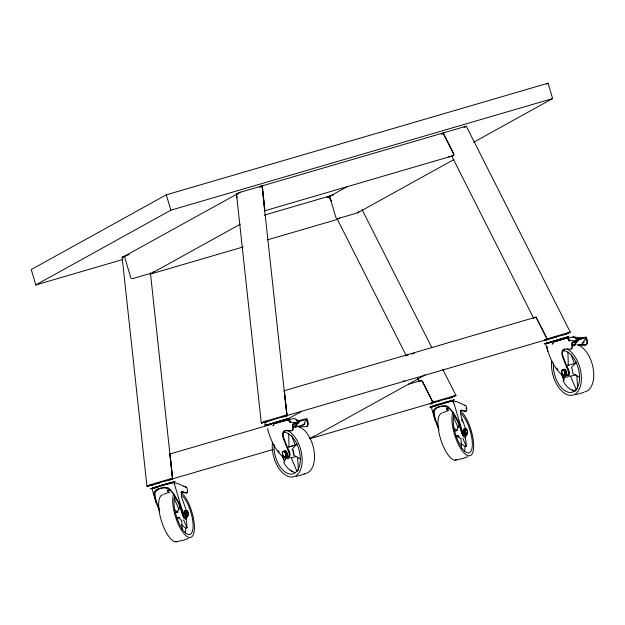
<?xml version="1.0" encoding="UTF-8"?>
<svg xmlns="http://www.w3.org/2000/svg" width="625" height="625" viewBox="0 0 625 625"><rect width="100%" height="100%" fill="white"/><g stroke="black" fill="none" stroke-linecap="round" stroke-linejoin="round"><path stroke-width="0.94" d="M150.406 272.703L172.508 478.281L170.891 478.727M287.055 455.867L287.133 453.086L285.578 450.867C281.75 450.5 281.633 455.008 284.125 456.781L287.055 455.867L284.125 456.781M566.312 374.219L566.383 371.438L564.828 369.219C561.008 368.852 560.891 373.359 563.375 375.133L566.312 374.219L563.375 375.133M188.312 514.586C188.219 513.133 187.758 509.773 185.703 510.555L185.93 513.156L187.18 515.547L188.211 515.32L188.203 513.352M467.57 432.938C467.656 430.68 466.242 427.18 463.477 429.359L463.703 431.969L464.961 434.352L467.469 433.672L467.461 431.703M266.062 422.102C264.578 421.891 263.992 427.312 267.031 425.094M285.75 456.227L285.828 453.445L284.273 451.227M565.008 374.578L565.078 371.797L563.523 369.578M282.484 452.555L282.445 453.867M561.734 370.906L561.703 372.219M292.609 427.477L294.672 426.906L294.773 426.031A1.203 0.688 74.6 0 0 295.555 425.773L296.188 424.086A2.203 1.258 74.6 0 1 296.43 423.672L299.586 420.406L306.906 418.641M297.297 420.984L297.086 420.781A1.203 0.688 74.6 0 1 296.695 420.305L296.484 419.898A2.203 1.258 74.6 0 0 295.297 418.805C293.555 418.148 285.758 420.195 289.273 420.469A2.203 1.258 74.6 0 1 290.461 421.555L290.672 421.961A1.203 0.688 74.6 0 0 290.852 422.242M304.766 423.281L304.664 424.164L303.297 424.539M571.867 345.828L573.93 345.258L574.031 344.383A1.203 0.688 74.6 0 0 574.812 344.125L575.445 342.438A2.203 1.258 74.6 0 1 575.688 342.023L578.844 338.758L586.164 336.992M576.242 340.016L576.344 339.133A1.203 0.688 74.6 0 1 575.953 338.656L575.742 338.25A2.203 1.258 74.6 0 0 574.555 337.156C572.828 336.516 564.938 338.5 568.523 338.82A2.203 1.258 74.6 0 1 569.719 339.906L569.922 340.312A1.203 0.688 74.6 0 0 570.312 340.789L570.078 340.859M584.023 341.633L583.922 342.516L581.859 343.078A2.203 1.258 74.6 0 0 583.289 342.609L583.922 340.922A1.203 0.688 74.7 0 1 584.055 340.703L586.672 337.641L579.281 339.609L576.125 342.883A1.203 0.688 74.5 0 0 575.992 343.109L575.359 344.797A2.203 1.258 74.6 0 1 573.93 345.258M452.555 400.875L431.883 406.992L432.906 406.797M464.961 434.352L466.438 433.898L465.18 431.508L464.953 428.906M267.805 428.57L267.797 429.812M186.023 512.422L185.922 511.188M172.43 477.453L170.273 455.562M286.789 414.164L284.227 390.719L535.992 317.109L547.008 338.625L544.773 340.18L285.539 415.977M172.781 479.289L161.43 482.078L151.391 485.633M285.633 455.531L285.664 454.219M564.883 373.883L564.922 372.57M287.086 416.023L277.75 418.203L265.422 422.328M184.273 486.516L183.742 486.438M157.297 489.898L157.742 489.633M436.555 408.25L437 407.984M547.219 346.602L547.117 348.508M453.656 154.133L443.391 133.766M309.688 438.773L430.414 403.477L432.664 402.227L432.508 401.484L422.617 381.781M546.656 338.203L536.578 318.039M286.422 457.633L283.781 462.469A21.445 12.258 74.6 0 0 295.461 472.57M565.234 376.789L563.031 380.82A21.445 12.258 74.6 0 0 576.055 390.969M275.484 423.312L288.328 419.773L275.484 423.312A3.445 3.273 17.5 0 0 274.43 423.852L272.914 425.773L273.789 425.188M567.852 338.477L565.781 338.32L554.734 341.664A3.445 3.273 17.5 0 0 553.68 342.203L552.172 344.125L553.047 343.539M465.391 428.797L465.875 428.688M264.586 209.414L264.633 208.742M264.672 210.227L262.344 186.844L262.039 185.945L260.234 186.438M172.508 478.281L169.867 454.016L267.203 425.555M285.352 415.828L286.852 415L286.938 413.883L284.336 391.531M178.25 509.359L180.43 506.398A21.445 7.492 72.9 0 0 179.352 504.258M458.047 426.977L459.688 424.75A21.445 7.492 72.9 0 0 458.242 421.938M148.766 485.859L146.953 486.359L122.133 257.305L126.07 255.523M262.922 422.617L261.305 423.07L236.492 194.008L240.422 192.227M259.789 187.188L262.055 185.93L444.664 132.516M146.953 486.359L150.883 484.578M565.984 334.016L570.305 332.125L466.289 126.211L464.781 127.055M261.305 423.07L265.234 421.289M285.25 415.438L286.867 414.984L262.578 190.781M451.531 397.359L455.961 395.406L442.789 369.344M570.305 332.125L568.5 332.617M451.539 397.836L452.273 397.523L440.68 400.43L430.344 404.023L431.039 403.664M157.383 489.727L156.875 490.016L157.992 488.945M436.641 407.789L436.125 408.367L436.633 408.078M177.141 519.375L179.07 517.219A5.609 1.961 72.9 0 0 181.711 520.367L182.328 529.844M297.055 443.789L292.18 449.25A5.609 3.203 74.6 0 1 293.406 455.047L300.609 459.125M456.398 437.727L458.32 435.57A5.609 1.961 72.9 0 0 460.969 438.719L461.578 448.195M576.305 362.141L571.43 367.602A5.609 3.203 74.6 0 1 572.664 373.398L579.859 377.477M156.875 490.016L157.586 489.242M284.414 456.672L285.18 456.406M563.664 375.023L564.438 374.758M264.906 425.516L289.508 418.234L287.359 419.078M285.711 419.805L282.102 420.633M545.312 340.453L544.672 340.727L555.289 337.062L566.617 334.188L566.07 334.297M565.805 334.531L565.266 334.648M187.609 515.438L188.047 515.297A2.609 0.914 72.9 0 0 188.328 514.328M466.438 433.898L467.469 433.672M282.93 451.672L283.703 451.414M562.188 370.023L562.953 369.766M473.625 142.297L552.625 98.57L548.07 83.203L166.32 194.82L31.25 269.578L35.805 284.945L122.82 259.5M35.805 284.945L170.867 210.188L552.625 98.57M124.422 256.234L122.922 257.062L123.953 256.797M125.172 255.82L237.742 193.664M259.766 187L261.273 186.164L240.242 192.258L237.281 193.773L237.883 193.648A2.008 1.984 61 0 0 236.562 196.125L237.102 197.953M152.484 272.789L240.273 224.203M327.133 197.156L330.305 195.805M441.492 133.867L442.992 133.039L443.648 133.836L453.625 153.547L454.023 154.859L451.773 156.109L264.289 210.922M327.164 197.344L330.109 195.867M331.117 195.578L346.461 187.086M464.008 127.281L465.508 126.445L464.867 126.609M546.375 84.141L548.07 83.203M267.453 239.852L337.414 219.398L339.656 217.852M357.68 212.797L453.992 159.492M286.961 419.523L301.453 411.508M312.672 437.219L424.328 375.422M419.383 381.648L421.633 380.398L422.141 380.953L432.141 400.891M534.492 317.938L535.992 317.109M431.938 402.828L434.336 401.703M186.133 510.445L186.594 510.383A2.609 0.914 72.9 0 1 187.375 511.117M467.578 432.68A2.609 0.914 72.9 0 1 467.305 433.648L466.867 433.789M172.938 482.688L173.305 482.461L159.258 486.352M163.602 494.375L169.445 492.117M442.852 412.727L448.695 410.469M547.023 338.938L548.688 338.414M432.664 402.227L434.531 401.648M566.422 337.797L566.945 337.523L546.211 343.695L548.016 343.32M448.984 398.523L449.648 398.242M452.664 400.547L453.766 400.063L440.375 403.656M273.344 423.211L269.008 424.766M154.945 487.844L158.555 486.633M170.688 483.367L171.422 483.047L165.656 484.508M555.883 340.555L548.148 343.125L548.719 343.031M564.312 338.422L565.031 338.109L556.758 340.297M434.5 406.086L433.766 406.398L435 406.172M567.539 337.109L568.766 336.586L544.164 343.867L547.43 343.148M452.187 401.039L450.477 401.648M552.469 337.852L553.125 337.609M188.328 538.43L183.672 540.148L175.836 541.797M467.578 456.781L462.922 458.5L455.094 460.148M286.391 419.727L287.688 419.172L277.5 421.945M439.82 400.578L438.469 400.992M452.703 400.57L454.383 399.859L444.047 402.578M159.258 482.852L159.82 482.664M269.594 424.438L271.328 423.852M548.844 342.789L550.586 342.203M171.219 483.297L172.234 482.945M304.602 474.078L296.242 476.375M583.859 392.43L575.492 394.727M434.898 405.945L437.812 404.984M564.562 338.445L565.648 338.078M285.578 450.867L282.641 451.781M432.961 406.008L430.461 406.945L434.523 406.031M564.828 369.219L561.898 370.133M172.406 482.578L175.125 481.508L161.125 485.305M286.016 419.5L288.859 418.406L265.547 425.312L269.906 424.312M565.469 337.812L566.617 337.43M451.781 400.852L447.266 402.203M434.172 405.609L429.836 407.172L431.398 406.867M564 338.266L568.109 336.758L544.805 343.664L547.859 343.008M170.109 483.297L174.516 481.711L159.328 485.852M156.312 486.805L151.211 488.594L153.172 488.266M433.82 405.695L435.57 405.156M157.867 486.32L150.578 488.82L154.008 488.016M435.266 405.234L437.117 404.672M444.469 132.57L441.516 134.055L442.156 133.898M265.047 421.352L262.094 422.828L262.734 422.672M150.688 484.641L147.734 486.125L148.562 485.914M159.945 486.203L152.625 488.641L154.656 488.195M274.094 422.977L274.969 422.703M288.703 421.039L289.391 421.438A1.203 0.688 74.6 0 1 290.031 422.031M567.953 339.391L568.641 339.789A1.203 0.688 74.6 0 1 569.289 340.383L569.5 340.789A2.203 1.258 74.6 0 0 569.656 341.055M157.609 486.383L159.531 485.812M436.867 404.734L438.789 404.164M168.984 492.945L167.25 490.375L169.602 489.656M168.359 490.281L169.93 489.797M167.266 490.945L170.672 489.898M447.664 410.633L446.5 408.727L448.859 408.008M446.516 409.297L449.07 408.508M175.211 512.969L177.836 512.156A5.609 1.961 72.9 0 1 179.086 509.609L174.219 498.695M186.734 515.781L185.703 516L184.445 513.617L184.227 511.008L186.734 510.328M184.445 513.617L185.93 513.156M454.469 431.32L457.086 430.508A5.609 1.961 72.9 0 1 458.344 427.961L453.469 417.047M465.984 428.68L463.477 429.359M176.445 518.023L179.07 517.219M185.703 516L188.211 515.32M463.703 431.969L465.18 431.508M455.703 436.375L458.32 435.57M181.5 524.805L185.75 528.211L187 527.828A21.445 7.492 72.9 0 0 185.945 518.75M460.758 443.156L465.008 446.562L466.25 446.18A21.445 7.492 72.9 0 0 465.195 437.102M552.289 337.891L553.703 337.461M566.391 333.891L569.539 332.344L568.891 332.508M452.031 397.188L455.961 395.406M438.516 404.703L446.008 402.484M438.586 404.203L442.312 403.102M444.484 132.547L464.562 126.672M125.883 255.555L129.336 254.539M330.125 195.836L330.805 195.633M265.055 421.32L265.734 421.117M548.891 338.352L545.547 339.953L546.008 339.844M275.766 422.469L276.633 422.203M150.703 484.609L170.781 478.734M554.734 341.664L565.133 338.695M161.102 485.789L164.914 484.664M126.562 255.352L126.227 255.453A2.008 1.984 61 0 0 124.906 257.922L130.594 277.133A2.008 1.984 61 0 0 133.078 278.5L152.164 272.922A2.008 1.984 61 0 0 153.258 272.109M453.562 155.641L449.922 156.703A2.008 1.984 61 0 1 448.562 156.617M330.711 195.688L333.258 194.922M264.281 215.148L328.641 196.328L331.531 201.484M149.93 274.219L243.203 246.945M405.359 355.945L408.086 355.148M411.727 354.086L414.453 353.289M265.641 421.164L285.141 415.445M549.094 338.289L568.922 332.469M263.031 422.609L265.898 421.75M408.531 384.234L421.633 380.398M309.625 438.141L312.352 437.344A2.008 1.984 61 0 0 313.719 435.898M434.742 401.586L454.234 395.859M148.672 485.906L152.461 484.773M172.117 478.992L273.188 449.445M464.477 126.719L464.898 126.57M327.766 197.227L328.195 197.078M285.047 415.492L285.477 415.344M262.695 422.711L263.125 422.562M454.148 395.914L455.172 395.594L454.344 395.852M170.695 478.789L171.117 478.641M281.508 420.727L266.953 425.344L268.766 424.969M464.68 126.664L466.289 126.211M123.75 256.859L122.188 257.297M237.57 193.742L236.547 194.008M545.836 339.922L544.758 340.195L544.266 339.625M285.438 415.383L286.086 415.219M431.477 403.219L430.281 403.406M171.086 478.672L171.727 478.516L169.469 479.766L170.219 479.547M446.445 402.43L447.18 402.227M568.719 340.969L568.625 340.266L574.602 340.969L577.391 340.203M578.25 340.477L572.742 341.992A1.609 1.297 -89.7 0 0 571.758 343.914L571.992 345.219A4.008 2.289 74.6 0 1 570.344 349.125L564.469 349.094A6.016 3.438 74.6 0 0 562.578 356.969L567.883 370.273A4.008 2.289 74.6 0 1 566.914 375.492M576.516 341.695L572.805 342.719A0.805 0.648 -89.9 0 0 572.312 343.68L572.562 345.062A4.008 2.289 74.6 0 1 570.914 348.961M571.969 344.953L574.031 344.383M298.133 421.852L295.344 422.617L289.367 421.914M298.078 422.383L293.492 423.641A1.609 1.297 -89.7 0 0 292.5 425.562L292.734 426.867A4.008 2.289 74.6 0 1 291.086 430.773L285.219 430.742A6.016 3.438 74.6 0 0 283.32 438.617L288.633 451.922A4.008 2.289 74.6 0 1 287.656 457.141M298.188 423.094L293.555 424.367A0.805 0.648 -89.9 0 0 293.055 425.328L293.305 426.711A4.008 2.289 74.6 0 1 291.656 430.609L285.789 430.586A6.016 3.438 74.6 0 0 283.891 438.461L289.203 451.766A4.008 2.289 74.6 0 1 288.227 456.984L285.281 457.656A6.016 3.438 74.6 0 1 283.461 457.266C275.32 450.68 270.82 439.992 267.859 430.156M292.711 426.602L294.773 426.031M295.398 427.125L303.328 424.937M566.688 366.148A5.609 3.203 74.6 0 1 568.266 365.266L574.695 363.453M289.266 446.797L295.445 445.102A5.609 3.203 74.6 0 1 296.055 445.109M287.438 447.797A5.609 3.203 74.6 0 1 289.008 446.914L295.188 445.211A5.609 3.203 74.6 0 1 295.727 445.273M565.078 371.797L566.383 371.438M285.828 453.445L287.133 453.086M569.336 376A5.609 3.203 74.6 0 0 570.578 376.203L575.875 374.742M290.719 457.844A5.609 3.203 74.6 0 0 291.328 457.852L295.742 456.633M272.586 419.656L273.219 419.5M434.664 406.25L433.906 406.406M170.188 483.281L171.281 483.039M269.859 424.586L269.469 424.68M184.227 511.008L185.258 510.781M175.141 483.07L177.078 483.211L186.25 487.203M453.758 402.766L453.453 402.453M174.508 484.414L174.156 483.945M554.391 337.672L554.953 337.609M556.062 337.18L556.641 337.109M262 185.938L262.367 188.844M454.648 401.367L456.57 401.656L465.508 405.555M422 381.125L422.492 381.773M572.867 336.891L582.281 337.992M575.125 338.477L580.25 339.078M578.695 339.586L576.578 339.07M295.867 420.125L300.141 420.625M299.445 421.234L297.328 420.719M262.133 186.75L262.367 187.68M446.5 408.727L448.07 410.32M566.766 338.086L567.586 338.125M283.117 456.516L283.586 456.828M453.281 427.789L457.086 430.508M174.789 509.984L177.836 512.156M561.883 374.508L563.281 375.461A6.016 3.438 74.6 0 0 563.906 375.758M453.086 402L452.938 401.891A3.445 1.328 -87.9 0 0 452.781 401.82M329.039 197.062L331.008 200.672M282.141 455.75L282.633 456.156M564.531 371.25L563.797 370.203M562.828 374.586L562.094 373.531M285.273 452.898L284.539 451.852M283.57 456.234L282.836 455.18M556.797 368.094L557.914 369.695M278.102 450.547L279.219 452.148M169.984 454.828L170.172 455.547M466.477 429.258L467.07 430.391M465.672 432.094L466.211 432.977A2.609 0.914 72.9 0 0 466.992 433.719M187.227 510.906L187.82 512.039M186.414 513.742L186.961 514.625A2.609 0.914 72.9 0 0 187.742 515.367M451.703 156.016L533.789 318.477M362.031 209.492L431.82 347.625M337.352 219.305L406.266 355.703M417.672 378.289L419.43 381.766M439.016 429.867L435.414 421.109L431.477 407.734M159.758 511.516L156.164 502.758L152.227 489.383M462.836 438.227L466.25 446.18M183.586 519.875L187 527.828M438.383 426.953C434.812 417.805 429.375 406.305 443.539 406.117C455.289 408.055 458.68 425.766 462.742 435.07A6.016 2.102 72.9 0 0 464 435.773L465.531 435.727A4.008 1.398 72.9 0 0 466.125 435.164M159.133 508.602C155.562 499.453 150.125 487.953 164.289 487.766C176.031 489.703 179.43 507.414 183.492 516.719A6.016 2.102 72.9 0 0 184.75 517.422L186.281 517.375A4.008 1.398 72.9 0 0 186.969 516.398M570.578 376.203L576.352 390.031M291.328 457.852L297.094 471.68M465.172 429.539L465.281 430.773M571.211 354.883L574.438 363.562A5.609 3.203 74.6 0 1 575.539 363.828M291.633 435.664L295.188 445.211M465.664 428.969L461.461 417.219A6.016 2.102 72.9 0 1 461.938 410.125L465.852 411.234A4.008 1.398 72.9 0 0 466.57 407.852L466.281 406.57A1.609 1.469 -74.1 0 0 464.758 405.422M461.461 419.227L462.43 421.938M186.406 510.617L182.203 498.867A6.016 2.102 72.9 0 1 182.688 491.773L186.602 492.883A4.008 1.398 72.9 0 0 187.312 489.5L187.031 488.219A1.609 1.469 -74.1 0 0 185.25 487.125M432.203 401.055L432.312 401.469M545.805 344.438C549.023 355.641 553.461 368.023 562.711 375.617A6.016 3.438 74.6 0 0 564.539 376.008L567.484 375.336A4.008 2.289 74.6 0 0 568.453 370.117L563.148 356.812A6.016 3.438 74.6 0 1 564.445 349.023M453.305 401.219L463.391 434.875A6.016 2.102 72.9 0 0 464.648 435.57L466.18 435.531A4.008 1.398 72.9 0 0 466.898 433.461M174.047 482.867L184.141 516.523A6.016 2.102 72.9 0 0 185.391 517.219L186.922 517.18A4.008 1.398 72.9 0 0 187.648 515.109M166.32 194.82L170.867 210.188M435.414 421.109C435.062 417.328 430.5 410.047 436.016 408.07A11.32 1.82 -13.6 0 1 442.398 406.109L445.602 405.68L447.797 406.289L452.828 412.047L458.617 421.844L462.906 433.93M156.164 502.758C155.812 498.977 151.242 491.695 156.766 489.719A11.32 1.82 -13.6 0 1 163.141 487.758L166.344 487.328L168.547 487.937L173.57 493.695L179.359 503.492L183.648 515.578M547.352 349.445L547.836 351.32M574.602 340.969L574.695 341.672M262.484 187.844L264.742 208.773M576.82 375.445L577.688 388.703M297.562 457.094L298.43 470.352M567.922 351.961L568.266 365.266M288.664 433.609L289.008 446.914M465.836 432.258A2.609 0.914 72.9 0 1 465.328 430.555M465.258 429.766A2.609 0.914 72.9 0 1 465.531 428.797M465.844 428.734A2.609 0.914 72.9 0 1 466.625 429.469M467.008 430.188A2.609 0.914 72.9 0 1 467.516 431.898M465.719 433.555A2.328 0.812 72.9 0 1 464.555 433.328A2.328 0.812 72.9 0 1 463.695 430.422A2.328 0.812 72.9 0 1 464.594 429.75M465.547 433.344A2.328 0.812 72.9 0 1 464.531 433.656A2.328 0.812 72.9 0 1 463.492 430.844A2.328 0.812 72.9 0 1 464.188 429.664M466.102 410.406A4.008 1.398 72.9 0 1 465.211 411.43L461.297 410.32A6.016 2.102 72.9 0 0 460.289 410.758M465.922 408.047A4.008 1.398 72.9 0 1 466.047 408.711M466.266 434.242A4.008 1.398 72.9 0 1 466.227 434.75M464.102 432.359A1.641 0.578 72.9 0 1 464.047 430.234A1.602 0.562 72.9 0 0 464.016 432.07M466.023 435.43A5.609 1.961 72.9 0 1 463.414 436.367A5.609 1.961 72.9 0 1 461.039 428.797M465.898 433.672A5.609 1.961 72.9 0 1 466 434.594M456.375 459.875A24.453 8.547 72.9 0 1 440.703 439.352A24.453 8.547 72.9 0 1 441.867 413.203M460.305 410.523A24.453 8.547 72.9 0 1 473.688 445.594A24.453 8.547 72.9 0 1 460.633 448.43A24.453 8.547 72.9 0 1 452.875 412.133M458.703 437.453A5.609 1.961 72.9 0 1 458.305 436.812M460.836 413.391A21.445 7.492 72.9 0 1 472.352 444.102A21.445 7.492 72.9 0 1 460.969 446.57A21.445 7.492 72.9 0 1 454.008 414.875M453.625 415.781A21.445 7.492 72.9 0 1 457.742 421.078M465.008 446.562A21.445 7.492 72.9 0 1 464.492 451.305M186.578 513.906A2.609 0.914 72.9 0 1 186.078 512.203M186.008 511.414A2.609 0.914 72.9 0 1 186.281 510.445M187.75 511.836A2.609 0.914 72.9 0 1 188.258 513.547M182.859 491.523A2.203 0.773 72.9 0 1 182.008 491.477M186.383 515.414A2.328 0.812 72.9 0 1 184.891 514.172M184.742 513.773A2.328 0.812 72.9 0 1 184.68 511.227M186.242 515.266A2.328 0.812 72.9 0 1 184.602 514.039A2.328 0.812 72.9 0 1 184.758 511.227M186.852 492.055A4.008 1.398 72.9 0 1 185.953 493.078L182.039 491.969A6.016 2.102 72.9 0 0 181.648 491.937M181.039 492.406A6.016 2.102 72.9 0 1 181.312 492.086M184.703 511.93A1.641 0.578 72.9 0 0 184.656 513.438A1.602 0.562 72.9 0 1 184.719 511.969M186.75 516.242A5.609 1.961 72.9 0 1 184.156 518.016A5.609 1.961 72.9 0 1 181.844 509.719M177.117 541.523A24.453 8.547 72.9 0 1 161.453 521A24.453 8.547 72.9 0 1 162.609 494.852M181.055 492.172A24.453 8.547 72.9 0 1 194.43 526.914A24.453 8.547 72.9 0 1 181.742 530.656A24.453 8.547 72.9 0 1 173.406 494.422M177.281 512.016A5.609 1.961 72.9 0 1 177.312 511.344M181.578 495.039A21.445 7.492 72.9 0 1 193.102 525.75A21.445 7.492 72.9 0 1 181.719 528.219A21.445 7.492 72.9 0 1 174.75 496.523M174.375 497.43A21.445 7.492 72.9 0 1 178.984 503.586M185.75 528.211A21.445 7.492 72.9 0 1 185.234 532.953M563.75 374.945A2.609 1.492 74.6 0 1 562.664 374.375M562.195 373.711A2.609 1.492 74.6 0 1 561.688 372M561.711 371.172A2.609 1.492 74.6 0 1 562.289 370.031M562.781 369.859A2.609 1.492 74.6 0 1 563.875 370.43M564.336 371.102A2.609 1.492 74.6 0 1 564.844 372.805M564.82 373.641A2.609 1.492 74.6 0 1 564.242 374.781M565.641 374.109A2.328 1.328 74.6 0 1 564.656 374.125M564.594 369.758A2.328 1.328 74.6 0 1 565.789 370.969M565.953 371.359A2.328 1.328 74.6 0 1 565.984 373.672M565.828 374.062A2.328 1.328 74.6 0 1 564.844 374.07M564.531 369.664A2.328 1.328 74.6 0 1 566.141 371.312A2.328 1.328 74.6 0 1 566.023 373.867M586.039 338.43A1.609 1.305 -89.7 0 1 587.141 339.68L587.375 340.984A4.008 2.289 74.6 0 1 585.727 344.891L579.859 344.859A6.016 3.438 74.6 0 0 578.234 345.641M585.594 338.461A1.609 1.305 -89.7 0 1 585.812 338.422M585.781 339.148A0.805 0.648 -89.7 0 1 586.555 339.758L586.805 341.141A4.008 2.289 74.6 0 1 585.156 345.047L579.281 345.016A6.016 3.438 74.6 0 0 578.141 345.367M565.109 375.852A6.016 3.438 74.6 0 1 564.523 375.883M565.375 370.75A1.641 0.938 74.7 0 1 565.539 370.969A1.602 0.914 74.6 0 0 565.367 370.781M565.93 372.086A1.641 0.938 74.7 0 1 565.938 372.648M566.383 366.789A5.609 3.211 74.6 0 1 569.141 374.562A5.609 3.211 74.6 0 1 564.648 376.094M566.875 348.875A24.453 13.969 74.6 0 1 581.367 380.109A24.453 13.969 74.6 0 1 564.641 393.375A24.453 13.969 74.6 0 1 551.711 360.906M576.953 344.594A24.453 13.969 74.6 0 1 593.25 368.773A24.453 13.969 74.6 0 1 584.734 391.836M563.438 377.969A21.445 12.25 74.6 0 1 562.492 375.617M574.258 390.625A21.445 12.25 74.6 0 1 572.125 389.852M562.305 350.602A21.445 12.25 74.6 0 1 579.367 374.008A21.445 12.25 74.6 0 1 566.797 391.719A21.445 12.25 74.6 0 1 553.438 363.102M562.547 351.633A21.445 12.258 74.6 0 1 564.133 350.281M564.133 380.516A21.445 12.258 74.6 0 1 561.758 375.031M284.492 456.594A2.609 1.492 74.6 0 1 283.406 456.023M282.938 455.359A2.609 1.492 74.6 0 1 282.43 453.648M282.453 452.82A2.609 1.492 74.6 0 1 283.039 451.68M283.531 451.508A2.609 1.492 74.6 0 1 284.617 452.078M285.086 452.75A2.609 1.492 74.6 0 1 285.594 454.453M285.57 455.289A2.609 1.492 74.6 0 1 284.984 456.43M302.609 424.727A2.203 1.258 74.6 0 0 304.039 424.258L304.672 422.57A1.203 0.688 74.7 0 1 304.805 422.344L307.383 419.266L300.031 421.258L296.875 424.531A1.203 0.688 74.5 0 0 296.742 424.758L296.109 426.445A2.203 1.258 74.6 0 1 294.672 426.906M284.617 451.523A2.328 1.328 74.6 0 1 285.602 451.516M285.867 451.703A2.328 1.328 74.6 0 1 286.578 455.57M284.812 451.477A2.328 1.328 74.6 0 1 286.812 452.758A2.328 1.328 74.6 0 1 286.578 455.711M306.523 420.797A0.805 0.648 -89.7 0 1 307.305 421.406L307.547 422.789A4.008 2.289 74.6 0 1 305.898 426.695L300.031 426.664A6.016 3.438 74.6 0 0 298.891 427.016M299.461 426.859A6.016 3.438 74.6 0 1 300.008 426.594M306.562 420.07A1.609 1.305 -89.7 0 1 307.883 421.328L308.125 422.633A4.008 2.289 74.6 0 1 306.477 426.539M285.859 457.5A6.016 3.438 74.6 0 1 284.031 457.109M286.422 452.867A1.641 0.938 74.7 0 0 285.945 452.219A1.602 0.914 74.6 0 1 286.406 452.883M286.539 453.141A1.641 0.938 74.7 0 1 286.555 454.773A1.602 0.914 74.6 0 0 286.602 453.438M287.742 448.961A5.609 3.211 74.6 0 1 289.672 457.023A5.609 3.211 74.6 0 1 284.82 457.062M286.852 430.172A24.453 13.969 74.6 0 1 302.141 460.992A24.453 13.969 74.6 0 1 285.641 475.188A24.453 13.969 74.6 0 1 272.461 442.555M305.484 473.484A24.453 13.969 74.6 0 1 304.047 473.641M296.945 426.062A24.453 13.969 74.6 0 1 313.781 449.203A24.453 13.969 74.6 0 1 306.172 473.32M284.18 459.617A21.445 12.25 74.6 0 1 283.242 457.266M292.875 471.5A21.445 12.25 74.6 0 1 290.75 470.203M293.227 450.234A5.609 3.203 74.6 0 1 293.539 451.086M293.914 452.859A5.609 3.203 74.6 0 1 293.938 454.57M283.055 432.25A21.445 12.25 74.6 0 1 300.117 455.656A21.445 12.25 74.6 0 1 287.547 473.367A21.445 12.25 74.6 0 1 274.18 444.75M283.289 433.281A21.445 12.258 74.6 0 1 284.328 432.328M284.492 461.43A21.445 12.258 74.6 0 1 282.234 455.852M358.727 211.477A2.008 1.984 61 0 1 357.352 212.922L338.266 218.508A2.008 1.984 61 0 1 335.789 217.141L330.102 197.93A2.008 1.984 61 0 1 331.438 195.453M153.531 271.477A2.008 1.984 61 0 1 153.422 271.805M264.914 210.312A2.008 1.984 61 0 1 264.695 210.586M404.914 381.125A2.008 1.984 61 0 1 403.25 380.867M425.102 374.742A2.008 1.984 61 0 1 424.008 375.547M159.219 482.641L158.57 482.883L159.891 482.477L159.219 482.641M449.773 401.555L450.539 401.391L449.773 401.555M464.352 432.859A1.641 0.578 72.9 0 0 464.75 433.32A1.602 0.562 72.9 0 1 464.352 432.828M184.852 514.008A1.641 0.578 72.9 0 0 185.367 514.859A1.602 0.562 72.9 0 1 184.859 513.992"/></g></svg>
